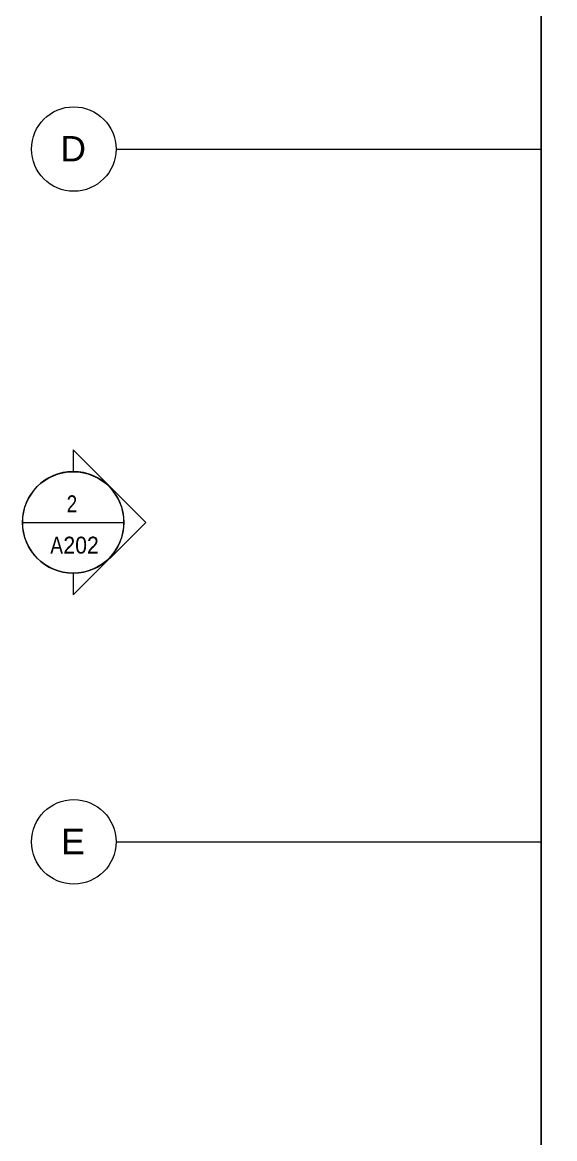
# Model space of a CAD drawing. Header units: millimetres. Extents: x -9358 to 257996, y -67499 to 9117.
# Drawn here: x -9358 to -3062, y -32361 to -19148 of the extents above; entities that cross this region are included whole.
import ezdxf

# ---------------------------------------------------------------- set-up
doc = ezdxf.new("R2010")
doc.units = ezdxf.units.MM
doc.header["$LTSCALE"] = 1000
doc.linetypes.add('Grid Line', pattern=[22.225, 12.7, -3.175, 3.175, -3.175])
for name, color, linetype, lineweight in [('A-AXS-1', 8, 'Grid Line', 9), ('A-AXS-CIR', 8, 'Continuous', 9), ('A-FLR-PAT', 8, 'Continuous', 18), ('A-LIN-30', 8, 'Continuous', 9)]:
    doc.layers.add(name, color=color, linetype=linetype, lineweight=lineweight)
doc.styles.add('Arial_2', font='arial.ttf', dxfattribs={"height": 300})
doc.styles.add('Arial_4', font='arial.ttf', dxfattribs={"width": 0.9, "height": 250})

# ---------------------------------------------------------------- blocks, each defined once
blk = doc.blocks.new('Grid - Grid Head - Circle_100-910310-01-Ground Floor Furniture Plan')
at = {"layer": 'A-AXS-CIR'}
blk.add_circle((0, 0), 5, dxfattribs=at)
blk = doc.blocks.new('Elevation - ELEV_EMPTY-910313-01-Ground Floor Furniture Plan')
at = {"layer": 'A-LIN-30'}
blk.add_line((-6, 0), (6, 0), dxfattribs=at)
blk.add_circle((0, 0), 6, dxfattribs=at)
blk = doc.blocks.new('Elevation - ARROW-909909-01-Ground Floor Furniture Plan')
at = {"layer": 'A-LIN-30'}
for p, q in [((-8.58, 0), (0, 8.58)), ((0, 8.58), (8.58, 0)), ((-6.01, 0), (-8.58, 0)), ((8.58, 0), (6.01, 0))]:
    blk.add_line(p, q, dxfattribs=at)
blk.add_circle((0, 0), 6.01, dxfattribs=at)
blk = doc.blocks.new('G')
blk.add_lwpolyline([(-3220, 3420), (54220, 3420), (54220, -60820), (-3220, -60820)], close=True)
at = {"layer": 'A-AXS-1'}
for p, q in [((-8250, -20500), (-3220, -20500)), ((-8250, -28700), (-3220, -28700))]:
    blk.add_line(p, q, dxfattribs=at)
at = {"layer": 'A-FLR-PAT'}
blk.add_line((-3220, 3420), (-3220, -60820), dxfattribs=at)
at = {"layer": 'A-AXS-CIR', "xscale": 99.99999999999991, "yscale": 99.99999999999991, "zscale": 99.99999999999991, "rotation": 269.9999999999994}
for p in [(-8750, -20500), (-8750, -28700)]:
    blk.add_blockref('Grid - Grid Head - Circle_100-910310-01-Ground Floor Furniture Plan', p, dxfattribs=at)
at = {"layer": 'A-LIN-30', "extrusion": (0, 0, -1), "xscale": 99.99999999999991, "yscale": 99.99999999999991, "zscale": 99.99999999999991, "rotation": 90.00000000000006}
blk.add_blockref('Elevation - ARROW-909909-01-Ground Floor Furniture Plan', (8757, -24919), dxfattribs=at)
at = {"layer": 'A-LIN-30', "xscale": 99.99999999999991, "yscale": 99.99999999999991, "zscale": 99.99999999999991}
blk.add_blockref('Elevation - ELEV_EMPTY-910313-01-Ground Floor Furniture Plan', (-8757, -24919), dxfattribs=at)
at = {"layer": 'A-AXS-CIR', "char_height": 300, "attachment_point": 1, "style": 'Arial_2'}
for s, insert, width in [('\\fArial|b0|i0|c178|p34|;D', (-8908, -20346), 368.78), ('\\fArial|b0|i0|c178|p34|;E', (-8898, -28546), 344.73)]:
    blk.add_mtext(s, dxfattribs=dict(at, insert=insert, width=width))
at = {"layer": 'A-LIN-30', "char_height": 200, "attachment_point": 1, "style": 'Arial_4'}
for s, insert, width in [('\\fArial|b0|i0|c178|p34|;\\W.8;2', (-8834, -24599), 153.92), ('\\fArial|b0|i0|c178|p34|;\\W.8;A', (-9027, -25088), 185.99), ('202', (-8873, -25088), 461.77)]:
    blk.add_mtext(s, dxfattribs=dict(at, insert=insert, width=width))

msp = doc.modelspace()

# ---------------------------------------------------------------- block references
msp.add_blockref('G', (0, -148))

doc.saveas('drawing.dxf')
